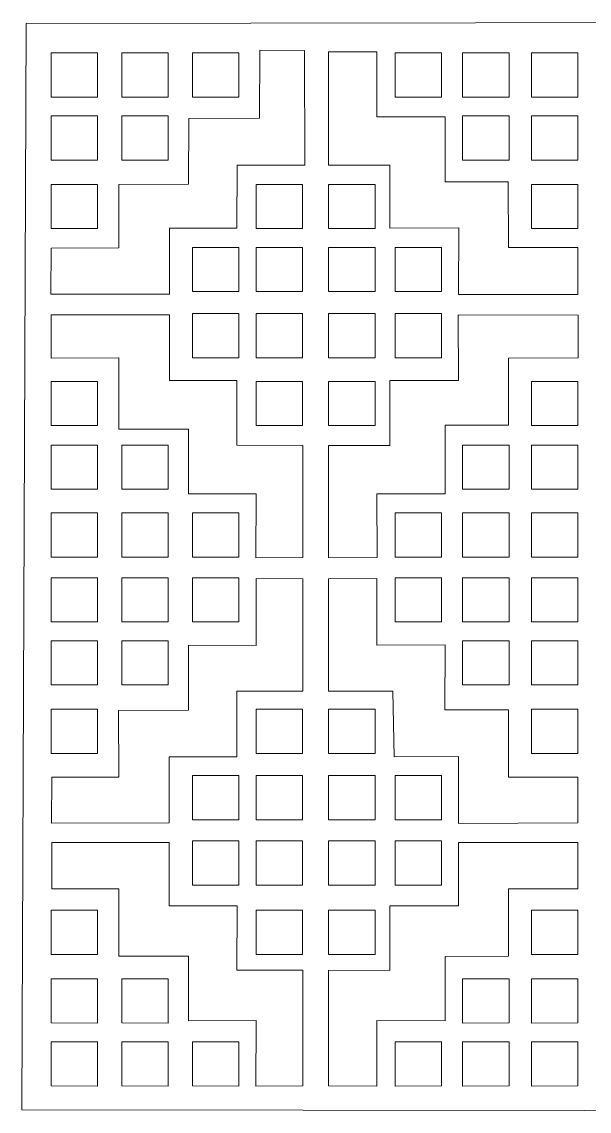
# Model space of a CAD drawing. Header units: centimetres. Extents: x -14.4 to -1.9, y -9.5 to -3.6.
# Drawn here: x -7.94 to -4.88, y -9.5 to -3.64 of the extents above; entities that cross this region are included whole.
import ezdxf

# ---------------------------------------------------------------- set-up
doc = ezdxf.new("R2010")
doc.units = ezdxf.units.CM
doc.header["$MEASUREMENT"] = 0
doc.layers.add('layer 1', color=7, linetype='Continuous')

msp = doc.modelspace()

# ---------------------------------------------------------------- linework, layer by layer
at = {"layer": 'layer 1', "color": 250, "lineweight": 9}
for points, knots in [([(-7.91522, -3.65126), (-7.91522, -3.65126), (-1.87036, -3.64185), (-1.87036, -3.64185), (-1.87036, -3.64185), (-1.87036, -3.64185), (-1.88122, -9.49997), (-1.88122, -9.49997), (-1.88122, -9.49997), (-1.88122, -9.49997), (-7.93854, -9.49273), (-7.93854, -9.49273), (-7.93854, -9.49273), (-7.93854, -9.49273), (-7.91522, -3.65126), (-7.91522, -3.65126)], [0, 0, 0, 0, 0.2, 0.2, 0.2, 0.2, 0.4, 0.4, 0.4, 0.4, 0.6, 0.6, 0.6, 0.6, 1, 1, 1, 1]), ([(-6.65791, -3.79515), (-6.65791, -3.79515), (-6.65843, -4.16078), (-6.65843, -4.16078), (-6.65843, -4.16078), (-6.65843, -4.16078), (-7.03967, -4.16145), (-7.03967, -4.16145), (-7.03967, -4.16145), (-7.03967, -4.16145), (-7.04126, -4.51549), (-7.04126, -4.51549), (-7.04126, -4.51549), (-7.04126, -4.51549), (-7.41662, -4.51608), (-7.41662, -4.51608), (-7.41662, -4.51608), (-7.41662, -4.51608), (-7.41601, -4.85798), (-7.41601, -4.85798), (-7.41601, -4.85798), (-7.41601, -4.85798), (-7.78102, -4.85895), (-7.78102, -4.85895), (-7.78102, -4.85895), (-7.78102, -4.85895), (-7.78123, -5.10655), (-7.78123, -5.10655), (-7.78123, -5.10655), (-7.78123, -5.10655), (-7.14384, -5.10637), (-7.14384, -5.10637), (-7.14384, -5.10637), (-7.14384, -5.10637), (-7.1437, -4.75173), (-7.1437, -4.75173), (-7.1437, -4.75173), (-7.1437, -4.75173), (-6.78154, -4.7519), (-6.78154, -4.7519), (-6.78154, -4.7519), (-6.78154, -4.7519), (-6.77883, -4.41312), (-6.77883, -4.41312), (-6.77883, -4.41312), (-6.77883, -4.41312), (-6.41558, -4.41285), (-6.41558, -4.41285), (-6.41558, -4.41285), (-6.41558, -4.41285), (-6.4163, -3.79665), (-6.4163, -3.79665), (-6.4163, -3.79665), (-6.4163, -3.79665), (-6.65791, -3.79515), (-6.65791, -3.79515)], [0, 0, 0, 0, 0.0666667, 0.0666667, 0.0666667, 0.0666667, 0.1333333, 0.1333333, 0.1333333, 0.1333333, 0.2, 0.2, 0.2, 0.2, 0.2666667, 0.2666667, 0.2666667, 0.2666667, 0.3333333, 0.3333333, 0.3333333, 0.3333333, 0.4, 0.4, 0.4, 0.4, 0.4666667, 0.4666667, 0.4666667, 0.4666667, 0.5333333, 0.5333333, 0.5333333, 0.5333333, 0.6, 0.6, 0.6, 0.6, 0.6666667, 0.6666667, 0.6666667, 0.6666667, 0.7333333, 0.7333333, 0.7333333, 0.7333333, 0.8, 0.8, 0.8, 0.8, 0.8666667, 0.8666667, 0.8666667, 0.8666667, 1, 1, 1, 1]), ([(-6.28773, -3.80291), (-6.28773, -3.80291), (-6.2873, -4.41323), (-6.2873, -4.41323), (-6.2873, -4.41323), (-6.2873, -4.41323), (-5.9581, -4.41282), (-5.9581, -4.41282), (-5.9581, -4.41282), (-5.9581, -4.41282), (-5.95735, -4.75114), (-5.95735, -4.75114), (-5.95735, -4.75114), (-5.95735, -4.75114), (-5.58586, -4.75022), (-5.58586, -4.75022), (-5.58586, -4.75022), (-5.58586, -4.75022), (-5.58776, -5.10798), (-5.58776, -5.10798), (-5.58776, -5.10798), (-5.58776, -5.10798), (-4.94554, -5.10746), (-4.94554, -5.10746), (-4.94554, -5.10746), (-4.94554, -5.10746), (-4.94545, -4.85494), (-4.94545, -4.85494), (-4.94545, -4.85494), (-4.94545, -4.85494), (-5.3187, -4.85488), (-5.3187, -4.85488), (-5.3187, -4.85488), (-5.3187, -4.85488), (-5.32124, -4.50206), (-5.32124, -4.50206), (-5.32124, -4.50206), (-5.32124, -4.50206), (-5.66026, -4.50194), (-5.66026, -4.50194), (-5.66026, -4.50194), (-5.66026, -4.50194), (-5.65904, -4.15207), (-5.65904, -4.15207), (-5.65904, -4.15207), (-5.65904, -4.15207), (-6.02698, -4.15215), (-6.02698, -4.15215), (-6.02698, -4.15215), (-6.02698, -4.15215), (-6.02762, -3.80297), (-6.02762, -3.80297), (-6.02762, -3.80297), (-6.02762, -3.80297), (-6.28773, -3.80291), (-6.28773, -3.80291)], [0, 0, 0, 0, 0.0666667, 0.0666667, 0.0666667, 0.0666667, 0.1333333, 0.1333333, 0.1333333, 0.1333333, 0.2, 0.2, 0.2, 0.2, 0.2666667, 0.2666667, 0.2666667, 0.2666667, 0.3333333, 0.3333333, 0.3333333, 0.3333333, 0.4, 0.4, 0.4, 0.4, 0.4666667, 0.4666667, 0.4666667, 0.4666667, 0.5333333, 0.5333333, 0.5333333, 0.5333333, 0.6, 0.6, 0.6, 0.6, 0.6666667, 0.6666667, 0.6666667, 0.6666667, 0.7333333, 0.7333333, 0.7333333, 0.7333333, 0.8, 0.8, 0.8, 0.8, 0.8666667, 0.8666667, 0.8666667, 0.8666667, 1, 1, 1, 1]), ([(-7.78088, -3.80909), (-7.78088, -3.80909), (-7.78097, -4.04645), (-7.78097, -4.04645), (-7.78097, -4.04645), (-7.78097, -4.04645), (-7.53023, -4.04638), (-7.53023, -4.04638), (-7.53023, -4.04638), (-7.53023, -4.04638), (-7.53021, -3.80906), (-7.53021, -3.80906), (-7.53021, -3.80906), (-7.53021, -3.80906), (-7.78088, -3.80909), (-7.78088, -3.80909)], [0, 0, 0, 0, 0.2, 0.2, 0.2, 0.2, 0.4, 0.4, 0.4, 0.4, 0.6, 0.6, 0.6, 0.6, 1, 1, 1, 1]), ([(-7.40055, -3.80909), (-7.40055, -3.80909), (-7.40064, -4.04645), (-7.40064, -4.04645), (-7.40064, -4.04645), (-7.40064, -4.04645), (-7.1499, -4.04638), (-7.1499, -4.04638), (-7.1499, -4.04638), (-7.1499, -4.04638), (-7.14988, -3.80906), (-7.14988, -3.80906), (-7.14988, -3.80906), (-7.14988, -3.80906), (-7.40055, -3.80909), (-7.40055, -3.80909)], [0, 0, 0, 0, 0.2, 0.2, 0.2, 0.2, 0.4, 0.4, 0.4, 0.4, 0.6, 0.6, 0.6, 0.6, 1, 1, 1, 1]), ([(-7.02021, -3.80909), (-7.02021, -3.80909), (-7.02031, -4.04645), (-7.02031, -4.04645), (-7.02031, -4.04645), (-7.02031, -4.04645), (-6.76957, -4.04638), (-6.76957, -4.04638), (-6.76957, -4.04638), (-6.76957, -4.04638), (-6.76954, -3.80906), (-6.76954, -3.80906), (-6.76954, -3.80906), (-6.76954, -3.80906), (-7.02021, -3.80909), (-7.02021, -3.80909)], [0, 0, 0, 0, 0.2, 0.2, 0.2, 0.2, 0.4, 0.4, 0.4, 0.4, 0.6, 0.6, 0.6, 0.6, 1, 1, 1, 1]), ([(-5.92957, -3.80909), (-5.92957, -3.80909), (-5.92966, -4.04645), (-5.92966, -4.04645), (-5.92966, -4.04645), (-5.92966, -4.04645), (-5.67892, -4.04638), (-5.67892, -4.04638), (-5.67892, -4.04638), (-5.67892, -4.04638), (-5.6789, -3.80906), (-5.6789, -3.80906), (-5.6789, -3.80906), (-5.6789, -3.80906), (-5.92957, -3.80909), (-5.92957, -3.80909)], [0, 0, 0, 0, 0.2, 0.2, 0.2, 0.2, 0.4, 0.4, 0.4, 0.4, 0.6, 0.6, 0.6, 0.6, 1, 1, 1, 1]), ([(-5.56621, -3.80909), (-5.56621, -3.80909), (-5.5663, -4.04645), (-5.5663, -4.04645), (-5.5663, -4.04645), (-5.5663, -4.04645), (-5.31556, -4.04638), (-5.31556, -4.04638), (-5.31556, -4.04638), (-5.31556, -4.04638), (-5.31554, -3.80906), (-5.31554, -3.80906), (-5.31554, -3.80906), (-5.31554, -3.80906), (-5.56621, -3.80909), (-5.56621, -3.80909)], [0, 0, 0, 0, 0.2, 0.2, 0.2, 0.2, 0.4, 0.4, 0.4, 0.4, 0.6, 0.6, 0.6, 0.6, 1, 1, 1, 1]), ([(-5.19586, -3.80909), (-5.19586, -3.80909), (-5.19595, -4.04645), (-5.19595, -4.04645), (-5.19595, -4.04645), (-5.19595, -4.04645), (-4.94521, -4.04638), (-4.94521, -4.04638), (-4.94521, -4.04638), (-4.94521, -4.04638), (-4.94519, -3.80906), (-4.94519, -3.80906), (-4.94519, -3.80906), (-4.94519, -3.80906), (-5.19586, -3.80909), (-5.19586, -3.80909)], [0, 0, 0, 0, 0.2, 0.2, 0.2, 0.2, 0.4, 0.4, 0.4, 0.4, 0.6, 0.6, 0.6, 0.6, 1, 1, 1, 1]), ([(-7.78088, -4.14787), (-7.78088, -4.14787), (-7.78097, -4.38524), (-7.78097, -4.38524), (-7.78097, -4.38524), (-7.78097, -4.38524), (-7.53023, -4.38517), (-7.53023, -4.38517), (-7.53023, -4.38517), (-7.53023, -4.38517), (-7.53021, -4.14785), (-7.53021, -4.14785), (-7.53021, -4.14785), (-7.53021, -4.14785), (-7.78088, -4.14787), (-7.78088, -4.14787)], [0, 0, 0, 0, 0.2, 0.2, 0.2, 0.2, 0.4, 0.4, 0.4, 0.4, 0.6, 0.6, 0.6, 0.6, 1, 1, 1, 1]), ([(-7.40055, -4.14787), (-7.40055, -4.14787), (-7.40064, -4.38524), (-7.40064, -4.38524), (-7.40064, -4.38524), (-7.40064, -4.38524), (-7.1499, -4.38517), (-7.1499, -4.38517), (-7.1499, -4.38517), (-7.1499, -4.38517), (-7.14988, -4.14785), (-7.14988, -4.14785), (-7.14988, -4.14785), (-7.14988, -4.14785), (-7.40055, -4.14787), (-7.40055, -4.14787)], [0, 0, 0, 0, 0.2, 0.2, 0.2, 0.2, 0.4, 0.4, 0.4, 0.4, 0.6, 0.6, 0.6, 0.6, 1, 1, 1, 1]), ([(-5.56621, -4.14787), (-5.56621, -4.14787), (-5.5663, -4.38524), (-5.5663, -4.38524), (-5.5663, -4.38524), (-5.5663, -4.38524), (-5.31556, -4.38517), (-5.31556, -4.38517), (-5.31556, -4.38517), (-5.31556, -4.38517), (-5.31554, -4.14785), (-5.31554, -4.14785), (-5.31554, -4.14785), (-5.31554, -4.14785), (-5.56621, -4.14787), (-5.56621, -4.14787)], [0, 0, 0, 0, 0.2, 0.2, 0.2, 0.2, 0.4, 0.4, 0.4, 0.4, 0.6, 0.6, 0.6, 0.6, 1, 1, 1, 1]), ([(-5.19586, -4.14787), (-5.19586, -4.14787), (-5.19595, -4.38524), (-5.19595, -4.38524), (-5.19595, -4.38524), (-5.19595, -4.38524), (-4.94521, -4.38517), (-4.94521, -4.38517), (-4.94521, -4.38517), (-4.94521, -4.38517), (-4.94519, -4.14785), (-4.94519, -4.14785), (-4.94519, -4.14785), (-4.94519, -4.14785), (-5.19586, -4.14787), (-5.19586, -4.14787)], [0, 0, 0, 0, 0.2, 0.2, 0.2, 0.2, 0.4, 0.4, 0.4, 0.4, 0.6, 0.6, 0.6, 0.6, 1, 1, 1, 1]), ([(-7.78088, -4.51667), (-7.78088, -4.51667), (-7.78097, -4.75404), (-7.78097, -4.75404), (-7.78097, -4.75404), (-7.78097, -4.75404), (-7.53023, -4.75397), (-7.53023, -4.75397), (-7.53023, -4.75397), (-7.53023, -4.75397), (-7.53021, -4.51665), (-7.53021, -4.51665), (-7.53021, -4.51665), (-7.53021, -4.51665), (-7.78088, -4.51667), (-7.78088, -4.51667)], [0, 0, 0, 0, 0.2, 0.2, 0.2, 0.2, 0.4, 0.4, 0.4, 0.4, 0.6, 0.6, 0.6, 0.6, 1, 1, 1, 1]), ([(-6.67757, -4.51667), (-6.67757, -4.51667), (-6.67766, -4.75404), (-6.67766, -4.75404), (-6.67766, -4.75404), (-6.67766, -4.75404), (-6.42692, -4.75397), (-6.42692, -4.75397), (-6.42692, -4.75397), (-6.42692, -4.75397), (-6.4269, -4.51665), (-6.4269, -4.51665), (-6.4269, -4.51665), (-6.4269, -4.51665), (-6.67757, -4.51667), (-6.67757, -4.51667)], [0, 0, 0, 0, 0.2, 0.2, 0.2, 0.2, 0.4, 0.4, 0.4, 0.4, 0.6, 0.6, 0.6, 0.6, 1, 1, 1, 1]), ([(-6.28691, -4.51667), (-6.28691, -4.51667), (-6.287, -4.75404), (-6.287, -4.75404), (-6.287, -4.75404), (-6.287, -4.75404), (-6.03627, -4.75397), (-6.03627, -4.75397), (-6.03627, -4.75397), (-6.03627, -4.75397), (-6.03624, -4.51665), (-6.03624, -4.51665), (-6.03624, -4.51665), (-6.03624, -4.51665), (-6.28691, -4.51667), (-6.28691, -4.51667)], [0, 0, 0, 0, 0.2, 0.2, 0.2, 0.2, 0.4, 0.4, 0.4, 0.4, 0.6, 0.6, 0.6, 0.6, 1, 1, 1, 1]), ([(-5.19586, -4.51667), (-5.19586, -4.51667), (-5.19595, -4.75404), (-5.19595, -4.75404), (-5.19595, -4.75404), (-5.19595, -4.75404), (-4.94521, -4.75397), (-4.94521, -4.75397), (-4.94521, -4.75397), (-4.94521, -4.75397), (-4.94519, -4.51665), (-4.94519, -4.51665), (-4.94519, -4.51665), (-4.94519, -4.51665), (-5.19586, -4.51667), (-5.19586, -4.51667)], [0, 0, 0, 0, 0.2, 0.2, 0.2, 0.2, 0.4, 0.4, 0.4, 0.4, 0.6, 0.6, 0.6, 0.6, 1, 1, 1, 1]), ([(-7.02021, -4.85543), (-7.02021, -4.85543), (-7.02031, -5.09279), (-7.02031, -5.09279), (-7.02031, -5.09279), (-7.02031, -5.09279), (-6.76957, -5.09272), (-6.76957, -5.09272), (-6.76957, -5.09272), (-6.76957, -5.09272), (-6.76954, -4.8554), (-6.76954, -4.8554), (-6.76954, -4.8554), (-6.76954, -4.8554), (-7.02021, -4.85543), (-7.02021, -4.85543)], [0, 0, 0, 0, 0.2, 0.2, 0.2, 0.2, 0.4, 0.4, 0.4, 0.4, 0.6, 0.6, 0.6, 0.6, 1, 1, 1, 1]), ([(-6.67757, -4.85543), (-6.67757, -4.85543), (-6.67766, -5.09279), (-6.67766, -5.09279), (-6.67766, -5.09279), (-6.67766, -5.09279), (-6.42692, -5.09272), (-6.42692, -5.09272), (-6.42692, -5.09272), (-6.42692, -5.09272), (-6.4269, -4.8554), (-6.4269, -4.8554), (-6.4269, -4.8554), (-6.4269, -4.8554), (-6.67757, -4.85543), (-6.67757, -4.85543)], [0, 0, 0, 0, 0.2, 0.2, 0.2, 0.2, 0.4, 0.4, 0.4, 0.4, 0.6, 0.6, 0.6, 0.6, 1, 1, 1, 1]), ([(-6.28691, -4.85543), (-6.28691, -4.85543), (-6.287, -5.09279), (-6.287, -5.09279), (-6.287, -5.09279), (-6.287, -5.09279), (-6.03627, -5.09272), (-6.03627, -5.09272), (-6.03627, -5.09272), (-6.03627, -5.09272), (-6.03624, -4.8554), (-6.03624, -4.8554), (-6.03624, -4.8554), (-6.03624, -4.8554), (-6.28691, -4.85543), (-6.28691, -4.85543)], [0, 0, 0, 0, 0.2, 0.2, 0.2, 0.2, 0.4, 0.4, 0.4, 0.4, 0.6, 0.6, 0.6, 0.6, 1, 1, 1, 1]), ([(-5.92957, -4.85543), (-5.92957, -4.85543), (-5.92966, -5.09279), (-5.92966, -5.09279), (-5.92966, -5.09279), (-5.92966, -5.09279), (-5.67892, -5.09272), (-5.67892, -5.09272), (-5.67892, -5.09272), (-5.67892, -5.09272), (-5.6789, -4.8554), (-5.6789, -4.8554), (-5.6789, -4.8554), (-5.6789, -4.8554), (-5.92957, -4.85543), (-5.92957, -4.85543)], [0, 0, 0, 0, 0.2, 0.2, 0.2, 0.2, 0.4, 0.4, 0.4, 0.4, 0.6, 0.6, 0.6, 0.6, 1, 1, 1, 1]), ([(-7.02021, -5.21112), (-7.02021, -5.21112), (-7.02031, -5.44849), (-7.02031, -5.44849), (-7.02031, -5.44849), (-7.02031, -5.44849), (-6.76957, -5.44842), (-6.76957, -5.44842), (-6.76957, -5.44842), (-6.76957, -5.44842), (-6.76954, -5.2111), (-6.76954, -5.2111), (-6.76954, -5.2111), (-6.76954, -5.2111), (-7.02021, -5.21112), (-7.02021, -5.21112)], [0, 0, 0, 0, 0.2, 0.2, 0.2, 0.2, 0.4, 0.4, 0.4, 0.4, 0.6, 0.6, 0.6, 0.6, 1, 1, 1, 1]), ([(-6.67757, -5.21112), (-6.67757, -5.21112), (-6.67766, -5.44849), (-6.67766, -5.44849), (-6.67766, -5.44849), (-6.67766, -5.44849), (-6.42692, -5.44842), (-6.42692, -5.44842), (-6.42692, -5.44842), (-6.42692, -5.44842), (-6.4269, -5.2111), (-6.4269, -5.2111), (-6.4269, -5.2111), (-6.4269, -5.2111), (-6.67757, -5.21112), (-6.67757, -5.21112)], [0, 0, 0, 0, 0.2, 0.2, 0.2, 0.2, 0.4, 0.4, 0.4, 0.4, 0.6, 0.6, 0.6, 0.6, 1, 1, 1, 1]), ([(-6.28691, -5.21112), (-6.28691, -5.21112), (-6.287, -5.44849), (-6.287, -5.44849), (-6.287, -5.44849), (-6.287, -5.44849), (-6.03627, -5.44842), (-6.03627, -5.44842), (-6.03627, -5.44842), (-6.03627, -5.44842), (-6.03624, -5.2111), (-6.03624, -5.2111), (-6.03624, -5.2111), (-6.03624, -5.2111), (-6.28691, -5.21112), (-6.28691, -5.21112)], [0, 0, 0, 0, 0.2, 0.2, 0.2, 0.2, 0.4, 0.4, 0.4, 0.4, 0.6, 0.6, 0.6, 0.6, 1, 1, 1, 1]), ([(-5.92957, -5.21112), (-5.92957, -5.21112), (-5.92966, -5.44849), (-5.92966, -5.44849), (-5.92966, -5.44849), (-5.92966, -5.44849), (-5.67892, -5.44842), (-5.67892, -5.44842), (-5.67892, -5.44842), (-5.67892, -5.44842), (-5.6789, -5.2111), (-5.6789, -5.2111), (-5.6789, -5.2111), (-5.6789, -5.2111), (-5.92957, -5.21112), (-5.92957, -5.21112)], [0, 0, 0, 0, 0.2, 0.2, 0.2, 0.2, 0.4, 0.4, 0.4, 0.4, 0.6, 0.6, 0.6, 0.6, 1, 1, 1, 1]), ([(-7.78088, -5.45106), (-7.78088, -5.45106), (-7.41665, -5.44962), (-7.41665, -5.44962), (-7.41665, -5.44962), (-7.41665, -5.44962), (-7.41655, -5.83211), (-7.41655, -5.83211), (-7.41655, -5.83211), (-7.41655, -5.83211), (-7.04035, -5.83174), (-7.04035, -5.83174), (-7.04035, -5.83174), (-7.04035, -5.83174), (-7.04047, -6.18061), (-7.04047, -6.18061), (-7.04047, -6.18061), (-7.04047, -6.18061), (-6.67732, -6.18039), (-6.67732, -6.18039), (-6.67732, -6.18039), (-6.67732, -6.18039), (-6.67812, -6.52428), (-6.67812, -6.52428), (-6.67812, -6.52428), (-6.67812, -6.52428), (-6.4257, -6.52274), (-6.4257, -6.52274), (-6.4257, -6.52274), (-6.4257, -6.52274), (-6.4261, -5.91966), (-6.4261, -5.91966), (-6.4261, -5.91966), (-6.4261, -5.91966), (-6.78101, -5.91788), (-6.78101, -5.91788), (-6.78101, -5.91788), (-6.78101, -5.91788), (-6.78075, -5.57011), (-6.78075, -5.57011), (-6.78075, -5.57011), (-6.78075, -5.57011), (-7.14417, -5.57096), (-7.14417, -5.57096), (-7.14417, -5.57096), (-7.14417, -5.57096), (-7.14381, -5.21838), (-7.14381, -5.21838), (-7.14381, -5.21838), (-7.14381, -5.21838), (-7.78093, -5.21845), (-7.78093, -5.21845), (-7.78093, -5.21845), (-7.78093, -5.21845), (-7.78088, -5.45106), (-7.78088, -5.45106)], [0, 0, 0, 0, 0.0666667, 0.0666667, 0.0666667, 0.0666667, 0.1333333, 0.1333333, 0.1333333, 0.1333333, 0.2, 0.2, 0.2, 0.2, 0.2666667, 0.2666667, 0.2666667, 0.2666667, 0.3333333, 0.3333333, 0.3333333, 0.3333333, 0.4, 0.4, 0.4, 0.4, 0.4666667, 0.4666667, 0.4666667, 0.4666667, 0.5333333, 0.5333333, 0.5333333, 0.5333333, 0.6, 0.6, 0.6, 0.6, 0.6666667, 0.6666667, 0.6666667, 0.6666667, 0.7333333, 0.7333333, 0.7333333, 0.7333333, 0.8, 0.8, 0.8, 0.8, 0.8666667, 0.8666667, 0.8666667, 0.8666667, 1, 1, 1, 1]), ([(-5.5898, -5.21818), (-5.5898, -5.21818), (-5.58858, -5.57005), (-5.58858, -5.57005), (-5.58858, -5.57005), (-5.58858, -5.57005), (-5.95715, -5.57013), (-5.95715, -5.57013), (-5.95715, -5.57013), (-5.95715, -5.57013), (-5.95701, -5.91944), (-5.95701, -5.91944), (-5.95701, -5.91944), (-5.95701, -5.91944), (-6.28751, -5.91987), (-6.28751, -5.91987), (-6.28751, -5.91987), (-6.28751, -5.91987), (-6.2885, -6.52422), (-6.2885, -6.52422), (-6.2885, -6.52422), (-6.2885, -6.52422), (-6.02649, -6.523), (-6.02649, -6.523), (-6.02649, -6.523), (-6.02649, -6.523), (-6.02679, -6.18056), (-6.02679, -6.18056), (-6.02679, -6.18056), (-6.02679, -6.18056), (-5.66018, -6.1805), (-5.66018, -6.1805), (-5.66018, -6.1805), (-5.66018, -6.1805), (-5.65998, -5.81122), (-5.65998, -5.81122), (-5.65998, -5.81122), (-5.65998, -5.81122), (-5.31905, -5.81079), (-5.31905, -5.81079), (-5.31905, -5.81079), (-5.31905, -5.81079), (-5.31818, -5.45049), (-5.31818, -5.45049), (-5.31818, -5.45049), (-5.31818, -5.45049), (-4.94474, -5.44939), (-4.94474, -5.44939), (-4.94474, -5.44939), (-4.94474, -5.44939), (-4.94317, -5.21908), (-4.94317, -5.21908), (-4.94317, -5.21908), (-4.94317, -5.21908), (-5.5898, -5.21818), (-5.5898, -5.21818)], [0, 0, 0, 0, 0.0666667, 0.0666667, 0.0666667, 0.0666667, 0.1333333, 0.1333333, 0.1333333, 0.1333333, 0.2, 0.2, 0.2, 0.2, 0.2666667, 0.2666667, 0.2666667, 0.2666667, 0.3333333, 0.3333333, 0.3333333, 0.3333333, 0.4, 0.4, 0.4, 0.4, 0.4666667, 0.4666667, 0.4666667, 0.4666667, 0.5333333, 0.5333333, 0.5333333, 0.5333333, 0.6, 0.6, 0.6, 0.6, 0.6666667, 0.6666667, 0.6666667, 0.6666667, 0.7333333, 0.7333333, 0.7333333, 0.7333333, 0.8, 0.8, 0.8, 0.8, 0.8666667, 0.8666667, 0.8666667, 0.8666667, 1, 1, 1, 1]), ([(-7.78088, -5.81278), (-7.78088, -5.81278), (-7.78097, -5.57542), (-7.78097, -5.57542), (-7.78097, -5.57542), (-7.78097, -5.57542), (-7.53023, -5.57549), (-7.53023, -5.57549), (-7.53023, -5.57549), (-7.53023, -5.57549), (-7.53021, -5.81281), (-7.53021, -5.81281), (-7.53021, -5.81281), (-7.53021, -5.81281), (-7.78088, -5.81278), (-7.78088, -5.81278)], [0, 0, 0, 0, 0.2, 0.2, 0.2, 0.2, 0.4, 0.4, 0.4, 0.4, 0.6, 0.6, 0.6, 0.6, 1, 1, 1, 1]), ([(-6.67757, -5.57545), (-6.67757, -5.57545), (-6.67766, -5.81281), (-6.67766, -5.81281), (-6.67766, -5.81281), (-6.67766, -5.81281), (-6.42692, -5.81274), (-6.42692, -5.81274), (-6.42692, -5.81274), (-6.42692, -5.81274), (-6.4269, -5.57542), (-6.4269, -5.57542), (-6.4269, -5.57542), (-6.4269, -5.57542), (-6.67757, -5.57545), (-6.67757, -5.57545)], [0, 0, 0, 0, 0.2, 0.2, 0.2, 0.2, 0.4, 0.4, 0.4, 0.4, 0.6, 0.6, 0.6, 0.6, 1, 1, 1, 1]), ([(-6.28691, -5.57545), (-6.28691, -5.57545), (-6.287, -5.81281), (-6.287, -5.81281), (-6.287, -5.81281), (-6.287, -5.81281), (-6.03627, -5.81274), (-6.03627, -5.81274), (-6.03627, -5.81274), (-6.03627, -5.81274), (-6.03624, -5.57542), (-6.03624, -5.57542), (-6.03624, -5.57542), (-6.03624, -5.57542), (-6.28691, -5.57545), (-6.28691, -5.57545)], [0, 0, 0, 0, 0.2, 0.2, 0.2, 0.2, 0.4, 0.4, 0.4, 0.4, 0.6, 0.6, 0.6, 0.6, 1, 1, 1, 1]), ([(-4.94527, -5.81278), (-4.94527, -5.81278), (-4.94518, -5.57542), (-4.94518, -5.57542), (-4.94518, -5.57542), (-4.94518, -5.57542), (-5.19592, -5.57549), (-5.19592, -5.57549), (-5.19592, -5.57549), (-5.19592, -5.57549), (-5.19594, -5.81281), (-5.19594, -5.81281), (-5.19594, -5.81281), (-5.19594, -5.81281), (-4.94527, -5.81278), (-4.94527, -5.81278)], [0, 0, 0, 0, 0.2, 0.2, 0.2, 0.2, 0.4, 0.4, 0.4, 0.4, 0.6, 0.6, 0.6, 0.6, 1, 1, 1, 1]), ([(-7.78088, -6.15509), (-7.78088, -6.15509), (-7.78097, -5.91773), (-7.78097, -5.91773), (-7.78097, -5.91773), (-7.78097, -5.91773), (-7.53023, -5.91779), (-7.53023, -5.91779), (-7.53023, -5.91779), (-7.53023, -5.91779), (-7.53021, -6.15511), (-7.53021, -6.15511), (-7.53021, -6.15511), (-7.53021, -6.15511), (-7.78088, -6.15509), (-7.78088, -6.15509)], [0, 0, 0, 0, 0.2, 0.2, 0.2, 0.2, 0.4, 0.4, 0.4, 0.4, 0.6, 0.6, 0.6, 0.6, 1, 1, 1, 1]), ([(-7.40055, -6.15509), (-7.40055, -6.15509), (-7.40064, -5.91773), (-7.40064, -5.91773), (-7.40064, -5.91773), (-7.40064, -5.91773), (-7.1499, -5.91779), (-7.1499, -5.91779), (-7.1499, -5.91779), (-7.1499, -5.91779), (-7.14988, -6.15511), (-7.14988, -6.15511), (-7.14988, -6.15511), (-7.14988, -6.15511), (-7.40055, -6.15509), (-7.40055, -6.15509)], [0, 0, 0, 0, 0.2, 0.2, 0.2, 0.2, 0.4, 0.4, 0.4, 0.4, 0.6, 0.6, 0.6, 0.6, 1, 1, 1, 1]), ([(-5.31562, -6.15509), (-5.31562, -6.15509), (-5.31553, -5.91773), (-5.31553, -5.91773), (-5.31553, -5.91773), (-5.31553, -5.91773), (-5.56627, -5.91779), (-5.56627, -5.91779), (-5.56627, -5.91779), (-5.56627, -5.91779), (-5.56629, -6.15511), (-5.56629, -6.15511), (-5.56629, -6.15511), (-5.56629, -6.15511), (-5.31562, -6.15509), (-5.31562, -6.15509)], [0, 0, 0, 0, 0.2, 0.2, 0.2, 0.2, 0.4, 0.4, 0.4, 0.4, 0.6, 0.6, 0.6, 0.6, 1, 1, 1, 1]), ([(-4.94527, -6.15509), (-4.94527, -6.15509), (-4.94518, -5.91773), (-4.94518, -5.91773), (-4.94518, -5.91773), (-4.94518, -5.91773), (-5.19592, -5.91779), (-5.19592, -5.91779), (-5.19592, -5.91779), (-5.19592, -5.91779), (-5.19594, -6.15511), (-5.19594, -6.15511), (-5.19594, -6.15511), (-5.19594, -6.15511), (-4.94527, -6.15509), (-4.94527, -6.15509)], [0, 0, 0, 0, 0.2, 0.2, 0.2, 0.2, 0.4, 0.4, 0.4, 0.4, 0.6, 0.6, 0.6, 0.6, 1, 1, 1, 1]), ([(-7.78088, -6.52037), (-7.78088, -6.52037), (-7.78097, -6.283), (-7.78097, -6.283), (-7.78097, -6.283), (-7.78097, -6.283), (-7.53023, -6.28307), (-7.53023, -6.28307), (-7.53023, -6.28307), (-7.53023, -6.28307), (-7.53021, -6.52039), (-7.53021, -6.52039), (-7.53021, -6.52039), (-7.53021, -6.52039), (-7.78088, -6.52037), (-7.78088, -6.52037)], [0, 0, 0, 0, 0.2, 0.2, 0.2, 0.2, 0.4, 0.4, 0.4, 0.4, 0.6, 0.6, 0.6, 0.6, 1, 1, 1, 1]), ([(-7.40055, -6.52037), (-7.40055, -6.52037), (-7.40064, -6.283), (-7.40064, -6.283), (-7.40064, -6.283), (-7.40064, -6.283), (-7.1499, -6.28307), (-7.1499, -6.28307), (-7.1499, -6.28307), (-7.1499, -6.28307), (-7.14988, -6.52039), (-7.14988, -6.52039), (-7.14988, -6.52039), (-7.14988, -6.52039), (-7.40055, -6.52037), (-7.40055, -6.52037)], [0, 0, 0, 0, 0.2, 0.2, 0.2, 0.2, 0.4, 0.4, 0.4, 0.4, 0.6, 0.6, 0.6, 0.6, 1, 1, 1, 1]), ([(-7.02021, -6.52037), (-7.02021, -6.52037), (-7.02031, -6.283), (-7.02031, -6.283), (-7.02031, -6.283), (-7.02031, -6.283), (-6.76957, -6.28307), (-6.76957, -6.28307), (-6.76957, -6.28307), (-6.76957, -6.28307), (-6.76954, -6.52039), (-6.76954, -6.52039), (-6.76954, -6.52039), (-6.76954, -6.52039), (-7.02021, -6.52037), (-7.02021, -6.52037)], [0, 0, 0, 0, 0.2, 0.2, 0.2, 0.2, 0.4, 0.4, 0.4, 0.4, 0.6, 0.6, 0.6, 0.6, 1, 1, 1, 1]), ([(-5.67898, -6.52037), (-5.67898, -6.52037), (-5.67889, -6.283), (-5.67889, -6.283), (-5.67889, -6.283), (-5.67889, -6.283), (-5.92963, -6.28307), (-5.92963, -6.28307), (-5.92963, -6.28307), (-5.92963, -6.28307), (-5.92965, -6.52039), (-5.92965, -6.52039), (-5.92965, -6.52039), (-5.92965, -6.52039), (-5.67898, -6.52037), (-5.67898, -6.52037)], [0, 0, 0, 0, 0.2, 0.2, 0.2, 0.2, 0.4, 0.4, 0.4, 0.4, 0.6, 0.6, 0.6, 0.6, 1, 1, 1, 1]), ([(-5.31562, -6.52037), (-5.31562, -6.52037), (-5.31553, -6.283), (-5.31553, -6.283), (-5.31553, -6.283), (-5.31553, -6.283), (-5.56627, -6.28307), (-5.56627, -6.28307), (-5.56627, -6.28307), (-5.56627, -6.28307), (-5.56629, -6.52039), (-5.56629, -6.52039), (-5.56629, -6.52039), (-5.56629, -6.52039), (-5.31562, -6.52037), (-5.31562, -6.52037)], [0, 0, 0, 0, 0.2, 0.2, 0.2, 0.2, 0.4, 0.4, 0.4, 0.4, 0.6, 0.6, 0.6, 0.6, 1, 1, 1, 1]), ([(-4.94527, -6.52037), (-4.94527, -6.52037), (-4.94518, -6.283), (-4.94518, -6.283), (-4.94518, -6.283), (-4.94518, -6.283), (-5.19592, -6.28307), (-5.19592, -6.28307), (-5.19592, -6.28307), (-5.19592, -6.28307), (-5.19594, -6.52039), (-5.19594, -6.52039), (-5.19594, -6.52039), (-5.19594, -6.52039), (-4.94527, -6.52037), (-4.94527, -6.52037)], [0, 0, 0, 0, 0.2, 0.2, 0.2, 0.2, 0.4, 0.4, 0.4, 0.4, 0.6, 0.6, 0.6, 0.6, 1, 1, 1, 1]), ([(-7.78088, -6.63104), (-7.78088, -6.63104), (-7.78097, -6.8684), (-7.78097, -6.8684), (-7.78097, -6.8684), (-7.78097, -6.8684), (-7.53023, -6.86834), (-7.53023, -6.86834), (-7.53023, -6.86834), (-7.53023, -6.86834), (-7.53021, -6.63101), (-7.53021, -6.63101), (-7.53021, -6.63101), (-7.53021, -6.63101), (-7.78088, -6.63104), (-7.78088, -6.63104)], [0, 0, 0, 0, 0.2, 0.2, 0.2, 0.2, 0.4, 0.4, 0.4, 0.4, 0.6, 0.6, 0.6, 0.6, 1, 1, 1, 1]), ([(-6.6778, -6.63524), (-6.6778, -6.63524), (-6.67666, -6.9953), (-6.67666, -6.9953), (-6.67666, -6.9953), (-6.67666, -6.9953), (-7.04115, -6.99342), (-7.04115, -6.99342), (-7.04115, -6.99342), (-7.04115, -6.99342), (-7.04072, -7.34295), (-7.04072, -7.34295), (-7.04072, -7.34295), (-7.04072, -7.34295), (-7.41747, -7.34467), (-7.41747, -7.34467), (-7.41747, -7.34467), (-7.41747, -7.34467), (-7.41681, -7.70434), (-7.41681, -7.70434), (-7.41681, -7.70434), (-7.41681, -7.70434), (-7.77678, -7.70444), (-7.77678, -7.70444), (-7.77678, -7.70444), (-7.77678, -7.70444), (-7.77769, -7.95183), (-7.77769, -7.95183), (-7.77769, -7.95183), (-7.77769, -7.95183), (-7.14545, -7.94961), (-7.14545, -7.94961), (-7.14545, -7.94961), (-7.14545, -7.94961), (-7.14595, -7.59414), (-7.14595, -7.59414), (-7.14595, -7.59414), (-7.14595, -7.59414), (-6.78031, -7.59431), (-6.78031, -7.59431), (-6.78031, -7.59431), (-6.78031, -7.59431), (-6.78074, -7.24184), (-6.78074, -7.24184), (-6.78074, -7.24184), (-6.78074, -7.24184), (-6.42637, -7.24134), (-6.42637, -7.24134), (-6.42637, -7.24134), (-6.42637, -7.24134), (-6.42634, -6.63651), (-6.42634, -6.63651), (-6.42634, -6.63651), (-6.42634, -6.63651), (-6.6778, -6.63524), (-6.6778, -6.63524)], [0, 0, 0, 0, 0.0666667, 0.0666667, 0.0666667, 0.0666667, 0.1333333, 0.1333333, 0.1333333, 0.1333333, 0.2, 0.2, 0.2, 0.2, 0.2666667, 0.2666667, 0.2666667, 0.2666667, 0.3333333, 0.3333333, 0.3333333, 0.3333333, 0.4, 0.4, 0.4, 0.4, 0.4666667, 0.4666667, 0.4666667, 0.4666667, 0.5333333, 0.5333333, 0.5333333, 0.5333333, 0.6, 0.6, 0.6, 0.6, 0.6666667, 0.6666667, 0.6666667, 0.6666667, 0.7333333, 0.7333333, 0.7333333, 0.7333333, 0.8, 0.8, 0.8, 0.8, 0.8666667, 0.8666667, 0.8666667, 0.8666667, 1, 1, 1, 1]), ([(-7.40055, -6.63104), (-7.40055, -6.63104), (-7.40064, -6.8684), (-7.40064, -6.8684), (-7.40064, -6.8684), (-7.40064, -6.8684), (-7.1499, -6.86834), (-7.1499, -6.86834), (-7.1499, -6.86834), (-7.1499, -6.86834), (-7.14988, -6.63101), (-7.14988, -6.63101), (-7.14988, -6.63101), (-7.14988, -6.63101), (-7.40055, -6.63104), (-7.40055, -6.63104)], [0, 0, 0, 0, 0.2, 0.2, 0.2, 0.2, 0.4, 0.4, 0.4, 0.4, 0.6, 0.6, 0.6, 0.6, 1, 1, 1, 1]), ([(-7.02021, -6.63104), (-7.02021, -6.63104), (-7.02031, -6.8684), (-7.02031, -6.8684), (-7.02031, -6.8684), (-7.02031, -6.8684), (-6.76957, -6.86834), (-6.76957, -6.86834), (-6.76957, -6.86834), (-6.76957, -6.86834), (-6.76954, -6.63101), (-6.76954, -6.63101), (-6.76954, -6.63101), (-6.76954, -6.63101), (-7.02021, -6.63104), (-7.02021, -6.63104)], [0, 0, 0, 0, 0.2, 0.2, 0.2, 0.2, 0.4, 0.4, 0.4, 0.4, 0.6, 0.6, 0.6, 0.6, 1, 1, 1, 1]), ([(-6.28776, -6.63737), (-6.28776, -6.63737), (-6.28858, -7.24125), (-6.28858, -7.24125), (-6.28858, -7.24125), (-6.28858, -7.24125), (-5.94095, -7.24079), (-5.94095, -7.24079), (-5.94095, -7.24079), (-5.94095, -7.24079), (-5.9345, -7.59421), (-5.9345, -7.59421), (-5.9345, -7.59421), (-5.9345, -7.59421), (-5.58767, -7.5927), (-5.58767, -7.5927), (-5.58767, -7.5927), (-5.58767, -7.5927), (-5.58818, -7.95232), (-5.58818, -7.95232), (-5.58818, -7.95232), (-5.58818, -7.95232), (-4.94537, -7.94896), (-4.94537, -7.94896), (-4.94537, -7.94896), (-4.94537, -7.94896), (-4.94559, -7.70439), (-4.94559, -7.70439), (-4.94559, -7.70439), (-4.94559, -7.70439), (-5.319, -7.70415), (-5.319, -7.70415), (-5.319, -7.70415), (-5.319, -7.70415), (-5.31898, -7.34174), (-5.31898, -7.34174), (-5.31898, -7.34174), (-5.31898, -7.34174), (-5.66094, -7.34177), (-5.66094, -7.34177), (-5.66094, -7.34177), (-5.66094, -7.34177), (-5.6604, -6.99275), (-5.6604, -6.99275), (-5.6604, -6.99275), (-5.6604, -6.99275), (-6.02698, -6.99351), (-6.02698, -6.99351), (-6.02698, -6.99351), (-6.02698, -6.99351), (-6.02697, -6.63633), (-6.02697, -6.63633), (-6.02697, -6.63633), (-6.02697, -6.63633), (-6.28776, -6.63737), (-6.28776, -6.63737)], [0, 0, 0, 0, 0.0666667, 0.0666667, 0.0666667, 0.0666667, 0.1333333, 0.1333333, 0.1333333, 0.1333333, 0.2, 0.2, 0.2, 0.2, 0.2666667, 0.2666667, 0.2666667, 0.2666667, 0.3333333, 0.3333333, 0.3333333, 0.3333333, 0.4, 0.4, 0.4, 0.4, 0.4666667, 0.4666667, 0.4666667, 0.4666667, 0.5333333, 0.5333333, 0.5333333, 0.5333333, 0.6, 0.6, 0.6, 0.6, 0.6666667, 0.6666667, 0.6666667, 0.6666667, 0.7333333, 0.7333333, 0.7333333, 0.7333333, 0.8, 0.8, 0.8, 0.8, 0.8666667, 0.8666667, 0.8666667, 0.8666667, 1, 1, 1, 1]), ([(-5.67898, -6.63104), (-5.67898, -6.63104), (-5.67889, -6.8684), (-5.67889, -6.8684), (-5.67889, -6.8684), (-5.67889, -6.8684), (-5.92963, -6.86834), (-5.92963, -6.86834), (-5.92963, -6.86834), (-5.92963, -6.86834), (-5.92965, -6.63101), (-5.92965, -6.63101), (-5.92965, -6.63101), (-5.92965, -6.63101), (-5.67898, -6.63104), (-5.67898, -6.63104)], [0, 0, 0, 0, 0.2, 0.2, 0.2, 0.2, 0.4, 0.4, 0.4, 0.4, 0.6, 0.6, 0.6, 0.6, 1, 1, 1, 1]), ([(-5.31562, -6.63104), (-5.31562, -6.63104), (-5.31553, -6.8684), (-5.31553, -6.8684), (-5.31553, -6.8684), (-5.31553, -6.8684), (-5.56627, -6.86834), (-5.56627, -6.86834), (-5.56627, -6.86834), (-5.56627, -6.86834), (-5.56629, -6.63101), (-5.56629, -6.63101), (-5.56629, -6.63101), (-5.56629, -6.63101), (-5.31562, -6.63104), (-5.31562, -6.63104)], [0, 0, 0, 0, 0.2, 0.2, 0.2, 0.2, 0.4, 0.4, 0.4, 0.4, 0.6, 0.6, 0.6, 0.6, 1, 1, 1, 1]), ([(-4.94527, -6.63104), (-4.94527, -6.63104), (-4.94518, -6.8684), (-4.94518, -6.8684), (-4.94518, -6.8684), (-4.94518, -6.8684), (-5.19592, -6.86834), (-5.19592, -6.86834), (-5.19592, -6.86834), (-5.19592, -6.86834), (-5.19594, -6.63101), (-5.19594, -6.63101), (-5.19594, -6.63101), (-5.19594, -6.63101), (-4.94527, -6.63104), (-4.94527, -6.63104)], [0, 0, 0, 0, 0.2, 0.2, 0.2, 0.2, 0.4, 0.4, 0.4, 0.4, 0.6, 0.6, 0.6, 0.6, 1, 1, 1, 1]), ([(-7.78088, -6.96982), (-7.78088, -6.96982), (-7.78097, -7.20719), (-7.78097, -7.20719), (-7.78097, -7.20719), (-7.78097, -7.20719), (-7.53023, -7.20712), (-7.53023, -7.20712), (-7.53023, -7.20712), (-7.53023, -7.20712), (-7.53021, -6.9698), (-7.53021, -6.9698), (-7.53021, -6.9698), (-7.53021, -6.9698), (-7.78088, -6.96982), (-7.78088, -6.96982)], [0, 0, 0, 0, 0.2, 0.2, 0.2, 0.2, 0.4, 0.4, 0.4, 0.4, 0.6, 0.6, 0.6, 0.6, 1, 1, 1, 1]), ([(-7.40055, -6.96982), (-7.40055, -6.96982), (-7.40064, -7.20719), (-7.40064, -7.20719), (-7.40064, -7.20719), (-7.40064, -7.20719), (-7.1499, -7.20712), (-7.1499, -7.20712), (-7.1499, -7.20712), (-7.1499, -7.20712), (-7.14988, -6.9698), (-7.14988, -6.9698), (-7.14988, -6.9698), (-7.14988, -6.9698), (-7.40055, -6.96982), (-7.40055, -6.96982)], [0, 0, 0, 0, 0.2, 0.2, 0.2, 0.2, 0.4, 0.4, 0.4, 0.4, 0.6, 0.6, 0.6, 0.6, 1, 1, 1, 1]), ([(-5.31562, -6.96982), (-5.31562, -6.96982), (-5.31553, -7.20719), (-5.31553, -7.20719), (-5.31553, -7.20719), (-5.31553, -7.20719), (-5.56627, -7.20712), (-5.56627, -7.20712), (-5.56627, -7.20712), (-5.56627, -7.20712), (-5.56629, -6.9698), (-5.56629, -6.9698), (-5.56629, -6.9698), (-5.56629, -6.9698), (-5.31562, -6.96982), (-5.31562, -6.96982)], [0, 0, 0, 0, 0.2, 0.2, 0.2, 0.2, 0.4, 0.4, 0.4, 0.4, 0.6, 0.6, 0.6, 0.6, 1, 1, 1, 1]), ([(-4.94527, -6.96982), (-4.94527, -6.96982), (-4.94518, -7.20719), (-4.94518, -7.20719), (-4.94518, -7.20719), (-4.94518, -7.20719), (-5.19592, -7.20712), (-5.19592, -7.20712), (-5.19592, -7.20712), (-5.19592, -7.20712), (-5.19594, -6.9698), (-5.19594, -6.9698), (-5.19594, -6.9698), (-5.19594, -6.9698), (-4.94527, -6.96982), (-4.94527, -6.96982)], [0, 0, 0, 0, 0.2, 0.2, 0.2, 0.2, 0.4, 0.4, 0.4, 0.4, 0.6, 0.6, 0.6, 0.6, 1, 1, 1, 1]), ([(-7.78088, -7.33862), (-7.78088, -7.33862), (-7.78097, -7.57599), (-7.78097, -7.57599), (-7.78097, -7.57599), (-7.78097, -7.57599), (-7.53023, -7.57592), (-7.53023, -7.57592), (-7.53023, -7.57592), (-7.53023, -7.57592), (-7.53021, -7.3386), (-7.53021, -7.3386), (-7.53021, -7.3386), (-7.53021, -7.3386), (-7.78088, -7.33862), (-7.78088, -7.33862)], [0, 0, 0, 0, 0.2, 0.2, 0.2, 0.2, 0.4, 0.4, 0.4, 0.4, 0.6, 0.6, 0.6, 0.6, 1, 1, 1, 1]), ([(-6.67757, -7.33862), (-6.67757, -7.33862), (-6.67766, -7.57599), (-6.67766, -7.57599), (-6.67766, -7.57599), (-6.67766, -7.57599), (-6.42692, -7.57592), (-6.42692, -7.57592), (-6.42692, -7.57592), (-6.42692, -7.57592), (-6.4269, -7.3386), (-6.4269, -7.3386), (-6.4269, -7.3386), (-6.4269, -7.3386), (-6.67757, -7.33862), (-6.67757, -7.33862)], [0, 0, 0, 0, 0.2, 0.2, 0.2, 0.2, 0.4, 0.4, 0.4, 0.4, 0.6, 0.6, 0.6, 0.6, 1, 1, 1, 1]), ([(-6.28691, -7.33862), (-6.28691, -7.33862), (-6.287, -7.57599), (-6.287, -7.57599), (-6.287, -7.57599), (-6.287, -7.57599), (-6.03627, -7.57592), (-6.03627, -7.57592), (-6.03627, -7.57592), (-6.03627, -7.57592), (-6.03624, -7.3386), (-6.03624, -7.3386), (-6.03624, -7.3386), (-6.03624, -7.3386), (-6.28691, -7.33862), (-6.28691, -7.33862)], [0, 0, 0, 0, 0.2, 0.2, 0.2, 0.2, 0.4, 0.4, 0.4, 0.4, 0.6, 0.6, 0.6, 0.6, 1, 1, 1, 1]), ([(-4.94527, -7.33862), (-4.94527, -7.33862), (-4.94518, -7.57599), (-4.94518, -7.57599), (-4.94518, -7.57599), (-4.94518, -7.57599), (-5.19592, -7.57592), (-5.19592, -7.57592), (-5.19592, -7.57592), (-5.19592, -7.57592), (-5.19594, -7.3386), (-5.19594, -7.3386), (-5.19594, -7.3386), (-5.19594, -7.3386), (-4.94527, -7.33862), (-4.94527, -7.33862)], [0, 0, 0, 0, 0.2, 0.2, 0.2, 0.2, 0.4, 0.4, 0.4, 0.4, 0.6, 0.6, 0.6, 0.6, 1, 1, 1, 1]), ([(-7.02021, -7.69506), (-7.02021, -7.69506), (-7.02031, -7.93243), (-7.02031, -7.93243), (-7.02031, -7.93243), (-7.02031, -7.93243), (-6.76957, -7.93236), (-6.76957, -7.93236), (-6.76957, -7.93236), (-6.76957, -7.93236), (-6.76954, -7.69504), (-6.76954, -7.69504), (-6.76954, -7.69504), (-6.76954, -7.69504), (-7.02021, -7.69506), (-7.02021, -7.69506)], [0, 0, 0, 0, 0.2, 0.2, 0.2, 0.2, 0.4, 0.4, 0.4, 0.4, 0.6, 0.6, 0.6, 0.6, 1, 1, 1, 1]), ([(-6.67757, -7.69506), (-6.67757, -7.69506), (-6.67766, -7.93243), (-6.67766, -7.93243), (-6.67766, -7.93243), (-6.67766, -7.93243), (-6.42692, -7.93236), (-6.42692, -7.93236), (-6.42692, -7.93236), (-6.42692, -7.93236), (-6.4269, -7.69504), (-6.4269, -7.69504), (-6.4269, -7.69504), (-6.4269, -7.69504), (-6.67757, -7.69506), (-6.67757, -7.69506)], [0, 0, 0, 0, 0.2, 0.2, 0.2, 0.2, 0.4, 0.4, 0.4, 0.4, 0.6, 0.6, 0.6, 0.6, 1, 1, 1, 1]), ([(-6.28691, -7.69506), (-6.28691, -7.69506), (-6.287, -7.93243), (-6.287, -7.93243), (-6.287, -7.93243), (-6.287, -7.93243), (-6.03627, -7.93236), (-6.03627, -7.93236), (-6.03627, -7.93236), (-6.03627, -7.93236), (-6.03624, -7.69504), (-6.03624, -7.69504), (-6.03624, -7.69504), (-6.03624, -7.69504), (-6.28691, -7.69506), (-6.28691, -7.69506)], [0, 0, 0, 0, 0.2, 0.2, 0.2, 0.2, 0.4, 0.4, 0.4, 0.4, 0.6, 0.6, 0.6, 0.6, 1, 1, 1, 1]), ([(-5.92957, -7.69506), (-5.92957, -7.69506), (-5.92966, -7.93243), (-5.92966, -7.93243), (-5.92966, -7.93243), (-5.92966, -7.93243), (-5.67892, -7.93236), (-5.67892, -7.93236), (-5.67892, -7.93236), (-5.67892, -7.93236), (-5.6789, -7.69504), (-5.6789, -7.69504), (-5.6789, -7.69504), (-5.6789, -7.69504), (-5.92957, -7.69506), (-5.92957, -7.69506)], [0, 0, 0, 0, 0.2, 0.2, 0.2, 0.2, 0.4, 0.4, 0.4, 0.4, 0.6, 0.6, 0.6, 0.6, 1, 1, 1, 1]), ([(-7.7766, -8.05462), (-7.7766, -8.05462), (-7.77623, -8.30467), (-7.77623, -8.30467), (-7.77623, -8.30467), (-7.77623, -8.30467), (-7.41644, -8.30479), (-7.41644, -8.30479), (-7.41644, -8.30479), (-7.41644, -8.30479), (-7.41669, -8.66643), (-7.41669, -8.66643), (-7.41669, -8.66643), (-7.41669, -8.66643), (-7.04136, -8.66658), (-7.04136, -8.66658), (-7.04136, -8.66658), (-7.04136, -8.66658), (-7.04123, -9.01315), (-7.04123, -9.01315), (-7.04123, -9.01315), (-7.04123, -9.01315), (-6.6776, -9.01304), (-6.6776, -9.01304), (-6.6776, -9.01304), (-6.6776, -9.01304), (-6.67806, -9.36443), (-6.67806, -9.36443), (-6.67806, -9.36443), (-6.67806, -9.36443), (-6.4267, -9.36339), (-6.4267, -9.36339), (-6.4267, -9.36339), (-6.4267, -9.36339), (-6.4259, -8.7419), (-6.4259, -8.7419), (-6.4259, -8.7419), (-6.4259, -8.7419), (-6.7802, -8.7423), (-6.7802, -8.7423), (-6.7802, -8.7423), (-6.7802, -8.7423), (-6.78006, -8.39489), (-6.78006, -8.39489), (-6.78006, -8.39489), (-6.78006, -8.39489), (-7.14593, -8.39487), (-7.14593, -8.39487), (-7.14593, -8.39487), (-7.14593, -8.39487), (-7.14596, -8.05465), (-7.14596, -8.05465), (-7.14596, -8.05465), (-7.14596, -8.05465), (-7.7766, -8.05462), (-7.7766, -8.05462)], [0, 0, 0, 0, 0.0666667, 0.0666667, 0.0666667, 0.0666667, 0.1333333, 0.1333333, 0.1333333, 0.1333333, 0.2, 0.2, 0.2, 0.2, 0.2666667, 0.2666667, 0.2666667, 0.2666667, 0.3333333, 0.3333333, 0.3333333, 0.3333333, 0.4, 0.4, 0.4, 0.4, 0.4666667, 0.4666667, 0.4666667, 0.4666667, 0.5333333, 0.5333333, 0.5333333, 0.5333333, 0.6, 0.6, 0.6, 0.6, 0.6666667, 0.6666667, 0.6666667, 0.6666667, 0.7333333, 0.7333333, 0.7333333, 0.7333333, 0.8, 0.8, 0.8, 0.8, 0.8666667, 0.8666667, 0.8666667, 0.8666667, 1, 1, 1, 1]), ([(-7.02021, -8.0469), (-7.02021, -8.0469), (-7.02031, -8.28427), (-7.02031, -8.28427), (-7.02031, -8.28427), (-7.02031, -8.28427), (-6.76957, -8.2842), (-6.76957, -8.2842), (-6.76957, -8.2842), (-6.76957, -8.2842), (-6.76954, -8.04688), (-6.76954, -8.04688), (-6.76954, -8.04688), (-6.76954, -8.04688), (-7.02021, -8.0469), (-7.02021, -8.0469)], [0, 0, 0, 0, 0.2, 0.2, 0.2, 0.2, 0.4, 0.4, 0.4, 0.4, 0.6, 0.6, 0.6, 0.6, 1, 1, 1, 1]), ([(-6.67757, -8.0469), (-6.67757, -8.0469), (-6.67766, -8.28427), (-6.67766, -8.28427), (-6.67766, -8.28427), (-6.67766, -8.28427), (-6.42692, -8.2842), (-6.42692, -8.2842), (-6.42692, -8.2842), (-6.42692, -8.2842), (-6.4269, -8.04688), (-6.4269, -8.04688), (-6.4269, -8.04688), (-6.4269, -8.04688), (-6.67757, -8.0469), (-6.67757, -8.0469)], [0, 0, 0, 0, 0.2, 0.2, 0.2, 0.2, 0.4, 0.4, 0.4, 0.4, 0.6, 0.6, 0.6, 0.6, 1, 1, 1, 1]), ([(-6.28709, -8.74233), (-6.28709, -8.74233), (-6.28765, -9.36413), (-6.28765, -9.36413), (-6.28765, -9.36413), (-6.28765, -9.36413), (-6.02736, -9.36452), (-6.02736, -9.36452), (-6.02736, -9.36452), (-6.02736, -9.36452), (-6.02698, -9.01308), (-6.02698, -9.01308), (-6.02698, -9.01308), (-6.02698, -9.01308), (-5.66024, -9.01316), (-5.66024, -9.01316), (-5.66024, -9.01316), (-5.66024, -9.01316), (-5.65945, -8.66718), (-5.65945, -8.66718), (-5.65945, -8.66718), (-5.65945, -8.66718), (-5.31883, -8.66645), (-5.31883, -8.66645), (-5.31883, -8.66645), (-5.31883, -8.66645), (-5.31918, -8.30401), (-5.31918, -8.30401), (-5.31918, -8.30401), (-5.31918, -8.30401), (-4.9453, -8.30503), (-4.9453, -8.30503), (-4.9453, -8.30503), (-4.9453, -8.30503), (-4.94528, -8.05492), (-4.94528, -8.05492), (-4.94528, -8.05492), (-4.94528, -8.05492), (-5.58885, -8.05521), (-5.58885, -8.05521), (-5.58885, -8.05521), (-5.58885, -8.05521), (-5.58836, -8.39537), (-5.58836, -8.39537), (-5.58836, -8.39537), (-5.58836, -8.39537), (-5.95734, -8.39522), (-5.95734, -8.39522), (-5.95734, -8.39522), (-5.95734, -8.39522), (-5.95762, -8.74347), (-5.95762, -8.74347), (-5.95762, -8.74347), (-5.95762, -8.74347), (-6.28709, -8.74233), (-6.28709, -8.74233)], [0, 0, 0, 0, 0.0666667, 0.0666667, 0.0666667, 0.0666667, 0.1333333, 0.1333333, 0.1333333, 0.1333333, 0.2, 0.2, 0.2, 0.2, 0.2666667, 0.2666667, 0.2666667, 0.2666667, 0.3333333, 0.3333333, 0.3333333, 0.3333333, 0.4, 0.4, 0.4, 0.4, 0.4666667, 0.4666667, 0.4666667, 0.4666667, 0.5333333, 0.5333333, 0.5333333, 0.5333333, 0.6, 0.6, 0.6, 0.6, 0.6666667, 0.6666667, 0.6666667, 0.6666667, 0.7333333, 0.7333333, 0.7333333, 0.7333333, 0.8, 0.8, 0.8, 0.8, 0.8666667, 0.8666667, 0.8666667, 0.8666667, 1, 1, 1, 1]), ([(-6.28691, -8.0469), (-6.28691, -8.0469), (-6.287, -8.28427), (-6.287, -8.28427), (-6.287, -8.28427), (-6.287, -8.28427), (-6.03627, -8.2842), (-6.03627, -8.2842), (-6.03627, -8.2842), (-6.03627, -8.2842), (-6.03624, -8.04688), (-6.03624, -8.04688), (-6.03624, -8.04688), (-6.03624, -8.04688), (-6.28691, -8.0469), (-6.28691, -8.0469)], [0, 0, 0, 0, 0.2, 0.2, 0.2, 0.2, 0.4, 0.4, 0.4, 0.4, 0.6, 0.6, 0.6, 0.6, 1, 1, 1, 1]), ([(-5.92957, -8.0469), (-5.92957, -8.0469), (-5.92966, -8.28427), (-5.92966, -8.28427), (-5.92966, -8.28427), (-5.92966, -8.28427), (-5.67892, -8.2842), (-5.67892, -8.2842), (-5.67892, -8.2842), (-5.67892, -8.2842), (-5.6789, -8.04688), (-5.6789, -8.04688), (-5.6789, -8.04688), (-5.6789, -8.04688), (-5.92957, -8.0469), (-5.92957, -8.0469)], [0, 0, 0, 0, 0.2, 0.2, 0.2, 0.2, 0.4, 0.4, 0.4, 0.4, 0.6, 0.6, 0.6, 0.6, 1, 1, 1, 1]), ([(-7.78088, -8.65682), (-7.78088, -8.65682), (-7.78097, -8.41945), (-7.78097, -8.41945), (-7.78097, -8.41945), (-7.78097, -8.41945), (-7.53023, -8.41952), (-7.53023, -8.41952), (-7.53023, -8.41952), (-7.53023, -8.41952), (-7.53021, -8.65684), (-7.53021, -8.65684), (-7.53021, -8.65684), (-7.53021, -8.65684), (-7.78088, -8.65682), (-7.78088, -8.65682)], [0, 0, 0, 0, 0.2, 0.2, 0.2, 0.2, 0.4, 0.4, 0.4, 0.4, 0.6, 0.6, 0.6, 0.6, 1, 1, 1, 1]), ([(-6.67757, -8.41948), (-6.67757, -8.41948), (-6.67766, -8.65684), (-6.67766, -8.65684), (-6.67766, -8.65684), (-6.67766, -8.65684), (-6.42692, -8.65678), (-6.42692, -8.65678), (-6.42692, -8.65678), (-6.42692, -8.65678), (-6.4269, -8.41946), (-6.4269, -8.41946), (-6.4269, -8.41946), (-6.4269, -8.41946), (-6.67757, -8.41948), (-6.67757, -8.41948)], [0, 0, 0, 0, 0.2, 0.2, 0.2, 0.2, 0.4, 0.4, 0.4, 0.4, 0.6, 0.6, 0.6, 0.6, 1, 1, 1, 1]), ([(-6.28691, -8.41948), (-6.28691, -8.41948), (-6.287, -8.65684), (-6.287, -8.65684), (-6.287, -8.65684), (-6.287, -8.65684), (-6.03627, -8.65678), (-6.03627, -8.65678), (-6.03627, -8.65678), (-6.03627, -8.65678), (-6.03624, -8.41946), (-6.03624, -8.41946), (-6.03624, -8.41946), (-6.03624, -8.41946), (-6.28691, -8.41948), (-6.28691, -8.41948)], [0, 0, 0, 0, 0.2, 0.2, 0.2, 0.2, 0.4, 0.4, 0.4, 0.4, 0.6, 0.6, 0.6, 0.6, 1, 1, 1, 1]), ([(-4.94527, -8.65682), (-4.94527, -8.65682), (-4.94518, -8.41945), (-4.94518, -8.41945), (-4.94518, -8.41945), (-4.94518, -8.41945), (-5.19592, -8.41952), (-5.19592, -8.41952), (-5.19592, -8.41952), (-5.19592, -8.41952), (-5.19594, -8.65684), (-5.19594, -8.65684), (-5.19594, -8.65684), (-5.19594, -8.65684), (-4.94527, -8.65682), (-4.94527, -8.65682)], [0, 0, 0, 0, 0.2, 0.2, 0.2, 0.2, 0.4, 0.4, 0.4, 0.4, 0.6, 0.6, 0.6, 0.6, 1, 1, 1, 1]), ([(-7.78088, -9.02561), (-7.78088, -9.02561), (-7.78097, -8.78825), (-7.78097, -8.78825), (-7.78097, -8.78825), (-7.78097, -8.78825), (-7.53023, -8.78832), (-7.53023, -8.78832), (-7.53023, -8.78832), (-7.53023, -8.78832), (-7.53021, -9.02564), (-7.53021, -9.02564), (-7.53021, -9.02564), (-7.53021, -9.02564), (-7.78088, -9.02561), (-7.78088, -9.02561)], [0, 0, 0, 0, 0.2, 0.2, 0.2, 0.2, 0.4, 0.4, 0.4, 0.4, 0.6, 0.6, 0.6, 0.6, 1, 1, 1, 1]), ([(-7.40055, -9.02561), (-7.40055, -9.02561), (-7.40064, -8.78825), (-7.40064, -8.78825), (-7.40064, -8.78825), (-7.40064, -8.78825), (-7.1499, -8.78832), (-7.1499, -8.78832), (-7.1499, -8.78832), (-7.1499, -8.78832), (-7.14988, -9.02564), (-7.14988, -9.02564), (-7.14988, -9.02564), (-7.14988, -9.02564), (-7.40055, -9.02561), (-7.40055, -9.02561)], [0, 0, 0, 0, 0.2, 0.2, 0.2, 0.2, 0.4, 0.4, 0.4, 0.4, 0.6, 0.6, 0.6, 0.6, 1, 1, 1, 1]), ([(-5.31562, -9.02561), (-5.31562, -9.02561), (-5.31553, -8.78825), (-5.31553, -8.78825), (-5.31553, -8.78825), (-5.31553, -8.78825), (-5.56627, -8.78832), (-5.56627, -8.78832), (-5.56627, -8.78832), (-5.56627, -8.78832), (-5.56629, -9.02564), (-5.56629, -9.02564), (-5.56629, -9.02564), (-5.56629, -9.02564), (-5.31562, -9.02561), (-5.31562, -9.02561)], [0, 0, 0, 0, 0.2, 0.2, 0.2, 0.2, 0.4, 0.4, 0.4, 0.4, 0.6, 0.6, 0.6, 0.6, 1, 1, 1, 1]), ([(-4.94527, -9.02561), (-4.94527, -9.02561), (-4.94518, -8.78825), (-4.94518, -8.78825), (-4.94518, -8.78825), (-4.94518, -8.78825), (-5.19592, -8.78832), (-5.19592, -8.78832), (-5.19592, -8.78832), (-5.19592, -8.78832), (-5.19594, -9.02564), (-5.19594, -9.02564), (-5.19594, -9.02564), (-5.19594, -9.02564), (-4.94527, -9.02561), (-4.94527, -9.02561)], [0, 0, 0, 0, 0.2, 0.2, 0.2, 0.2, 0.4, 0.4, 0.4, 0.4, 0.6, 0.6, 0.6, 0.6, 1, 1, 1, 1]), ([(-7.78088, -9.3644), (-7.78088, -9.3644), (-7.78097, -9.12704), (-7.78097, -9.12704), (-7.78097, -9.12704), (-7.78097, -9.12704), (-7.53023, -9.1271), (-7.53023, -9.1271), (-7.53023, -9.1271), (-7.53023, -9.1271), (-7.53021, -9.36442), (-7.53021, -9.36442), (-7.53021, -9.36442), (-7.53021, -9.36442), (-7.78088, -9.3644), (-7.78088, -9.3644)], [0, 0, 0, 0, 0.2, 0.2, 0.2, 0.2, 0.4, 0.4, 0.4, 0.4, 0.6, 0.6, 0.6, 0.6, 1, 1, 1, 1]), ([(-7.40055, -9.3644), (-7.40055, -9.3644), (-7.40064, -9.12704), (-7.40064, -9.12704), (-7.40064, -9.12704), (-7.40064, -9.12704), (-7.1499, -9.1271), (-7.1499, -9.1271), (-7.1499, -9.1271), (-7.1499, -9.1271), (-7.14988, -9.36442), (-7.14988, -9.36442), (-7.14988, -9.36442), (-7.14988, -9.36442), (-7.40055, -9.3644), (-7.40055, -9.3644)], [0, 0, 0, 0, 0.2, 0.2, 0.2, 0.2, 0.4, 0.4, 0.4, 0.4, 0.6, 0.6, 0.6, 0.6, 1, 1, 1, 1]), ([(-7.02021, -9.3644), (-7.02021, -9.3644), (-7.02031, -9.12704), (-7.02031, -9.12704), (-7.02031, -9.12704), (-7.02031, -9.12704), (-6.76957, -9.1271), (-6.76957, -9.1271), (-6.76957, -9.1271), (-6.76957, -9.1271), (-6.76954, -9.36442), (-6.76954, -9.36442), (-6.76954, -9.36442), (-6.76954, -9.36442), (-7.02021, -9.3644), (-7.02021, -9.3644)], [0, 0, 0, 0, 0.2, 0.2, 0.2, 0.2, 0.4, 0.4, 0.4, 0.4, 0.6, 0.6, 0.6, 0.6, 1, 1, 1, 1]), ([(-5.67898, -9.3644), (-5.67898, -9.3644), (-5.67889, -9.12704), (-5.67889, -9.12704), (-5.67889, -9.12704), (-5.67889, -9.12704), (-5.92963, -9.1271), (-5.92963, -9.1271), (-5.92963, -9.1271), (-5.92963, -9.1271), (-5.92965, -9.36442), (-5.92965, -9.36442), (-5.92965, -9.36442), (-5.92965, -9.36442), (-5.67898, -9.3644), (-5.67898, -9.3644)], [0, 0, 0, 0, 0.2, 0.2, 0.2, 0.2, 0.4, 0.4, 0.4, 0.4, 0.6, 0.6, 0.6, 0.6, 1, 1, 1, 1]), ([(-5.31562, -9.3644), (-5.31562, -9.3644), (-5.31553, -9.12704), (-5.31553, -9.12704), (-5.31553, -9.12704), (-5.31553, -9.12704), (-5.56627, -9.1271), (-5.56627, -9.1271), (-5.56627, -9.1271), (-5.56627, -9.1271), (-5.56629, -9.36442), (-5.56629, -9.36442), (-5.56629, -9.36442), (-5.56629, -9.36442), (-5.31562, -9.3644), (-5.31562, -9.3644)], [0, 0, 0, 0, 0.2, 0.2, 0.2, 0.2, 0.4, 0.4, 0.4, 0.4, 0.6, 0.6, 0.6, 0.6, 1, 1, 1, 1]), ([(-4.94527, -9.3644), (-4.94527, -9.3644), (-4.94518, -9.12704), (-4.94518, -9.12704), (-4.94518, -9.12704), (-4.94518, -9.12704), (-5.19592, -9.1271), (-5.19592, -9.1271), (-5.19592, -9.1271), (-5.19592, -9.1271), (-5.19594, -9.36442), (-5.19594, -9.36442), (-5.19594, -9.36442), (-5.19594, -9.36442), (-4.94527, -9.3644), (-4.94527, -9.3644)], [0, 0, 0, 0, 0.2, 0.2, 0.2, 0.2, 0.4, 0.4, 0.4, 0.4, 0.6, 0.6, 0.6, 0.6, 1, 1, 1, 1])]:
    msp.add_open_spline(points, degree=3, knots=knots, dxfattribs=at)

doc.saveas('drawing.dxf')
